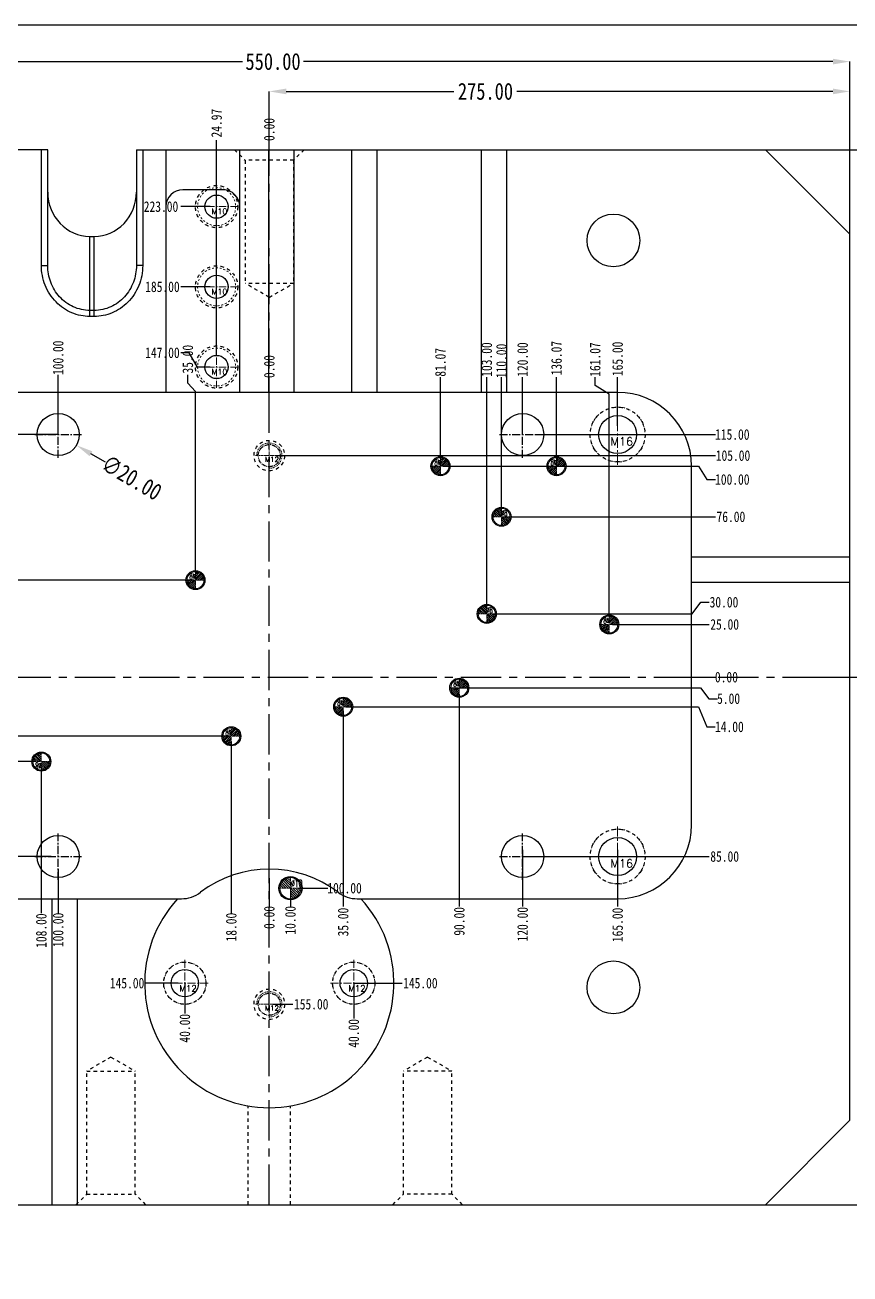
# Model space of a CAD drawing. Header units: millimetres. Extents: x 1188 to 10032, y -1727 to 798.
# Drawn here: x 4824 to 5215, y -1024 to -432 of the extents above; entities that cross this region are included whole.
import ezdxf
from ezdxf.enums import TextEntityAlignment as Align

# ---------------------------------------------------------------- set-up
doc = ezdxf.new("R2010")
doc.units = ezdxf.units.MM
doc.header["$LTSCALE"] = 16.335
doc.header["$PDMODE"] = 3
doc.header["$PDSIZE"] = 0.3125
doc.linetypes.add('CENTER', pattern=[0.6, 0.375, -0.075, 0.075, -0.075])
doc.linetypes.add('HIDDEN', pattern=[0.2, 0.1, -0.1])
doc.layers.get('0').update_dxf_attribs({"linetype": 'CONTINUOUS'})
doc.layers.get('Defpoints').update_dxf_attribs({"linetype": 'CONTINUOUS'})
doc.layers.add('DEFAULT_2', color=8, linetype='HIDDEN')
doc.layers.add('dim', color=3, linetype='CONTINUOUS')
doc.layers.add('epin', color=13, linetype='CONTINUOUS', lineweight=9)
doc.layers.add('screw', color=33, linetype='CONTINUOUS', lineweight=13)
doc.styles.get("Standard").update_dxf_attribs({"font": 'txt', "width": 0.8})
doc.styles.add('TXT', font='txt.shx', dxfattribs={"bigfont": 'gbcbig.shx'})
doc.styles.add('TXT05', font='txt.shx', dxfattribs={"width": 0.5, "bigfont": 'gbcbig.shx'})
doc.dimstyles.new('11', dxfattribs={"dimtxt": 8, "dimasz": 8, "dimexe": 0, "dimexo": 0, "dimgap": 0, "dimtad": 0, "dimzin": 0, "dimdsep": 46, "dimtxsty": 'Standard', "dimcen": 0, "dimclrd": 4, "dimclre": 4, "dimclrt": 6, "dimazin": 0, "dimtfac": 1, "dimtofl": 0, "dimtmove": 0, "dimatfit": 3, "dimfxl": 0, "dimtolj": 1, "dimtzin": 0, "dimarcsym": 0})

# ---------------------------------------------------------------- blocks, each defined once
blk = doc.blocks.new('epin_ejp_10')
at = {"layer": 'epin'}
h = blk.add_hatch(dxfattribs=at)
h.set_pattern_fill('_ANSI31', color=123, scale=0.25, angle=90, style=0)
h.set_pattern_definition([(135, (-1645.23396, 6741.0989), (-0.56126601, -0.56126601), [])])
h.paths.add_polyline_path([(0, 5, 0.414214), (-5, 0), (0, 0)])
h.paths.add_polyline_path([(5, 0), (0, 0), (0, -5, 0.414214)])
at = {"layer": 'epin', "color": 1, "linetype": 'CENTER', "ltscale": 0.219913}
for p, q in [((-5.5, 0), (5.5, 0)), ((0, -5.5), (0, 5.5))]:
    blk.add_line(p, q, dxfattribs=at)
at = {"layer": 'epin'}
blk.add_circle((0, 0), 5, dxfattribs=at)
at = {"layer": 'epin', "color": 6, "style": 'TXT05', "width": 0.5}
blk.add_text('%%c10', height=3.5, dxfattribs=at).set_placement((0.2, 0.5))
blk = doc.blocks.new('epin_ejp_8')
at = {"layer": 'epin'}
h = blk.add_hatch(dxfattribs=at)
h.set_pattern_fill('_ANSI31', color=123, scale=0.2, angle=90, style=0)
h.set_pattern_definition([(135, (-1734.7099, 741.14124), (-0.4490128, -0.4490128), [])])
h.paths.add_polyline_path([(0, 4, 0.414214), (-4, 0), (0, 0)])
h.paths.add_polyline_path([(4, 0), (0, 0), (0, -4, 0.414214)])
at = {"layer": 'epin', "color": 1, "linetype": 'CENTER', "ltscale": 0.248791}
for p, q in [((-4.4, 0), (4.4, 0)), ((0, -4.4), (0, 4.4))]:
    blk.add_line(p, q, dxfattribs=at)
at = {"layer": 'epin'}
blk.add_circle((0, 0), 4, dxfattribs=at)
at = {"layer": 'epin', "color": 6, "style": 'TXT05', "width": 0.5}
blk.add_text('%%c8', height=2.8, dxfattribs=at).set_placement((1.33, 1.8), align=Align.MIDDLE)
blk = doc.blocks.new('5')
at = {"layer": 'epin', "xscale": -1}
for p in [(1815.77, -641.14), (1870.77, -641.14), (1699.71, -695.14), (1895.77, -716.14), (1824.71, -746.14), (1769.71, -755.14), (1716.71, -769.14)]:
    blk.add_blockref('epin_ejp_8', p, dxfattribs=at)
at = {"layer": 'epin'}
for name, p in [('epin_ejp_8', (1844.71, -665.14)), ('epin_ejp_8', (1601.71, -695.14)), ('epin_ejp_8', (1837.71, -711.14)), ('epin_ejp_10', (1744.71, -841.14))]:
    blk.add_blockref(name, p, dxfattribs=at)
at = {"layer": 'epin', "rotation": 180}
blk.add_blockref('epin_ejp_8', (1626.71, -781.14), dxfattribs=at)
blk = doc.blocks.new('screw_m12_g')
at = {"layer": 'screw', "color": 1, "linetype": 'CENTER', "ltscale": 0.24}
for p, q in [((0, -6.6), (0, 6.6)), ((-6.6, 0), (6.6, 0))]:
    blk.add_line(p, q, dxfattribs=at)
at = {"layer": 'screw', "color": 33, "linetype": 'HIDDEN', "ltscale": 0.24}
blk.add_circle((0, 0), 5.25, dxfattribs=at)
at = {"layer": 'screw', "color": 92, "linetype": 'HIDDEN', "ltscale": 0.24}
blk.add_arc((0, 0), 6, 270, 180, dxfattribs=at)
at = {"layer": 'screw', "color": 6, "style": 'TXT'}
blk.add_text('M12', height=2.4, dxfattribs=at).set_placement((-2.04, -3))
blk = doc.blocks.new('screw_m10_i')
at = {"layer": 'screw', "color": 1, "linetype": 'CENTER', "ltscale": 0.55978}
for p, q in [((0, -9.9), (0, 9.9)), ((-9.9, 0), (9.9, 0))]:
    blk.add_line(p, q, dxfattribs=at)
at = {"layer": 'screw', "color": 8, "linetype": 'HIDDEN', "ltscale": 0.55978}
blk.add_circle((0, 0), 9, dxfattribs=at)
at = {"layer": 'screw', "color": 33}
blk.add_circle((0, 0), 5.5, dxfattribs=at)
at = {"layer": 'screw', "color": 6, "style": 'TXT'}
blk.add_text('M10', height=2.7, dxfattribs=at).set_placement((-2.34, -3.6))
blk = doc.blocks.new('screw_m12_i')
at = {"layer": 'screw', "color": 1, "linetype": 'CENTER', "ltscale": 0.621977}
for p, q in [((0, -11), (0, 11)), ((-11, 0), (11, 0))]:
    blk.add_line(p, q, dxfattribs=at)
at = {"layer": 'screw', "color": 8, "linetype": 'HIDDEN', "ltscale": 0.621977}
blk.add_circle((0, 0), 10, dxfattribs=at)
at = {"layer": 'screw', "color": 33}
blk.add_circle((0, 0), 6.5, dxfattribs=at)
at = {"layer": 'screw', "color": 6, "style": 'TXT'}
blk.add_text('M12', height=3, dxfattribs=at).set_placement((-2.6, -4))
blk = doc.blocks.new('*D327')
at = {"color": 4, "lineweight": -2}
for p, q in [((4940.21, -491.14), (4940.21, -463.53)), ((4948.21, -463.53), (5027.68, -463.53)), ((5207.21, -463.53), (5057.54, -463.53)), ((5215.21, -531.14), (5215.21, -463.53))]:
    blk.add_line(p, q, dxfattribs=at)
at = {"color": 4}
for points in [[(4948.21, -462.19), (4948.21, -464.86), (4940.21, -463.53)], [(5207.21, -462.19), (5207.21, -464.86), (5215.21, -463.53)]]:
    blk.add_solid(points, dxfattribs=at)
at = {"layer": 'Defpoints', "color": 0}
for p in [(4940.21, -463.53), (4940.21, -491.14), (5215.21, -531.14)]:
    blk.add_point(p, dxfattribs=at)
at = {"color": 6, "insert": (5042.61, -463.53), "char_height": 8, "attachment_point": 5}
blk.add_mtext('\\A1;275.00', dxfattribs=at)
blk = doc.blocks.new('*D328')
at = {"color": 4, "lineweight": -2}
for p, q in [((5175.21, -491.14), (5245.74, -491.14)), ((5245.74, -499.14), (5245.74, -630.9)), ((5245.74, -733.14), (5245.74, -659.7)), ((5183.96, -741.14), (5245.74, -741.14))]:
    blk.add_line(p, q, dxfattribs=at)
at = {"color": 4}
for points in [[(5244.41, -499.14), (5247.07, -499.14), (5245.74, -491.14)], [(5244.41, -733.14), (5247.07, -733.14), (5245.74, -741.14)]]:
    blk.add_solid(points, dxfattribs=at)
at = {"layer": 'Defpoints', "color": 0}
for p in [(5175.21, -491.14), (5183.96, -741.14), (5245.74, -741.14)]:
    blk.add_point(p, dxfattribs=at)
at = {"color": 6, "insert": (5245.74, -645.3), "char_height": 8, "attachment_point": 5, "rotation": 90}
blk.add_mtext('\\A1;250.00', dxfattribs=at)
blk = doc.blocks.new('*D329')
at = {"color": 4, "lineweight": -2}
for p, q in [((5175.21, -491.14), (5267.26, -491.14)), ((5267.26, -499.14), (5267.26, -661)), ((5267.26, -983.14), (5267.26, -688.74)), ((5152.13, -991.14), (5267.26, -991.14))]:
    blk.add_line(p, q, dxfattribs=at)
at = {"color": 4}
for points in [[(5265.93, -499.14), (5268.6, -499.14), (5267.26, -491.14)], [(5265.93, -983.14), (5268.6, -983.14), (5267.26, -991.14)]]:
    blk.add_solid(points, dxfattribs=at)
at = {"layer": 'Defpoints', "color": 0}
for p in [(5175.21, -491.14), (5152.13, -991.14), (5267.26, -991.14)]:
    blk.add_point(p, dxfattribs=at)
at = {"color": 6, "insert": (5267.26, -674.87), "char_height": 8, "attachment_point": 5, "rotation": 90}
blk.add_mtext('\\A1;500.00', dxfattribs=at)
blk = doc.blocks.new('*D330')
at = {"color": 4, "lineweight": -2}
for p, q in [((4665.21, -531.14), (4665.21, -449.4)), ((4673.21, -449.4), (4927.58, -449.4)), ((5207.21, -449.4), (4956.38, -449.4)), ((5215.21, -531.14), (5215.21, -449.4))]:
    blk.add_line(p, q, dxfattribs=at)
at = {"color": 4}
for points in [[(4673.21, -448.06), (4673.21, -450.73), (4665.21, -449.4)], [(5207.21, -448.06), (5207.21, -450.73), (5215.21, -449.4)]]:
    blk.add_solid(points, dxfattribs=at)
at = {"layer": 'Defpoints', "color": 0}
for p in [(4665.21, -449.4), (4665.21, -531.14), (5215.21, -531.14)]:
    blk.add_point(p, dxfattribs=at)
at = {"color": 6, "insert": (4941.98, -449.4), "char_height": 8, "attachment_point": 5}
blk.add_mtext('\\A1;550.00', dxfattribs=at)
blk = doc.blocks.new('*D331')
at = {"color": 4, "lineweight": -2}
blk.add_line((4862.63, -639.31), (4855.73, -635.25), dxfattribs=at)
at = {"color": 4}
blk.add_solid([(4856.41, -634.1), (4855.06, -636.4), (4848.83, -631.2)], dxfattribs=at)
at = {"layer": 'Defpoints', "color": 0}
for p in [(4831.59, -621.08), (4848.83, -631.2)]:
    blk.add_point(p, dxfattribs=at)
at = {"color": 6, "insert": (4875.05, -646.6), "char_height": 8, "attachment_point": 5, "rotation": 329.58203}
blk.add_mtext('\\A1;∅20.00', dxfattribs=at)
blk = doc.blocks.new('screw_m16_i')
at = {"layer": 'screw', "color": 1, "linetype": 'CENTER', "ltscale": 0.808571}
for p, q in [((0, -14.3), (0, 14.3)), ((-14.3, 0), (14.3, 0))]:
    blk.add_line(p, q, dxfattribs=at)
at = {"layer": 'screw', "color": 8, "linetype": 'HIDDEN', "ltscale": 0.808571}
blk.add_circle((0, 0), 13, dxfattribs=at)
at = {"layer": 'screw', "color": 33}
blk.add_circle((0, 0), 9, dxfattribs=at)
at = {"layer": 'screw', "color": 6, "style": 'TXT'}
blk.add_text('M16', height=3.9, dxfattribs=at).set_placement((-3.38, -5.2))
blk = doc.blocks.new('*D332')
at = {"layer": 'Defpoints', "color": 0}
for p in [(4940.21, -741.14), (5125.49, -741.14), (5151.75, -741.14)]:
    blk.add_point(p, dxfattribs=at)
at = {"layer": 'dim', "color": 4, "lineweight": -2}
blk.add_line((5125.49, -741.14), (5151.75, -741.14), dxfattribs=at)
at = {"layer": 'dim', "color": 6, "insert": (5156.75, -741.14), "char_height": 5, "attachment_point": 5}
blk.add_mtext('\\A1;0.00', dxfattribs=at)
blk = doc.blocks.new('*D333')
at = {"layer": 'Defpoints', "color": 0}
for p in [(5148.59, -705.61), (5047.71, -711.14), (4940.21, -741.14)]:
    blk.add_point(p, dxfattribs=at)
at = {"layer": 'dim', "color": 4, "lineweight": -2}
for p, q in [((5140.59, -711.14), (5144.59, -705.61)), ((5144.59, -705.61), (5148.59, -705.61)), ((5047.71, -711.14), (5140.59, -711.14))]:
    blk.add_line(p, q, dxfattribs=at)
at = {"layer": 'dim', "color": 6, "insert": (5155.59, -705.61), "char_height": 5, "attachment_point": 5}
blk.add_mtext('\\A1;30.00', dxfattribs=at)
blk = doc.blocks.new('*D334')
at = {"layer": 'Defpoints', "color": 0}
for p in [(5102.8, -716.14), (5148.59, -716.14), (4940.21, -741.14)]:
    blk.add_point(p, dxfattribs=at)
at = {"layer": 'dim', "color": 4, "lineweight": -2}
blk.add_line((5102.8, -716.14), (5148.59, -716.14), dxfattribs=at)
at = {"layer": 'dim', "color": 6, "insert": (5155.92, -716.14), "char_height": 5, "attachment_point": 5}
blk.add_mtext('\\A1;25.00', dxfattribs=at)
blk = doc.blocks.new('*D335')
at = {"layer": 'Defpoints', "color": 0}
for p in [(4940.21, -741.14), (5030.21, -746.14), (5152.45, -751.33)]:
    blk.add_point(p, dxfattribs=at)
at = {"layer": 'dim', "color": 4, "lineweight": -2}
for p, q in [((5030.21, -746.14), (5144.45, -746.14)), ((5144.45, -746.14), (5148.45, -751.33)), ((5148.45, -751.33), (5152.45, -751.33))]:
    blk.add_line(p, q, dxfattribs=at)
at = {"layer": 'dim', "color": 6, "insert": (5157.79, -751.33), "char_height": 5, "attachment_point": 5}
blk.add_mtext('\\A1;5.00', dxfattribs=at)
blk = doc.blocks.new('*D336')
at = {"layer": 'Defpoints', "color": 0}
for p in [(4940.21, -741.14), (4976.44, -755.14), (5151.49, -764.69)]:
    blk.add_point(p, dxfattribs=at)
at = {"layer": 'dim', "color": 4, "lineweight": -2}
for p, q in [((4976.44, -755.14), (5143.49, -755.14)), ((5143.49, -755.14), (5147.49, -764.69)), ((5147.49, -764.69), (5151.49, -764.69))]:
    blk.add_line(p, q, dxfattribs=at)
at = {"layer": 'dim', "color": 6, "insert": (5158.16, -764.69), "char_height": 5, "attachment_point": 5}
blk.add_mtext('\\A1;14.00', dxfattribs=at)
blk = doc.blocks.new('*D337')
at = {"layer": 'Defpoints', "color": 0}
for p in [(4940.21, -741.14), (5060.21, -826.14), (5148.59, -826.14)]:
    blk.add_point(p, dxfattribs=at)
at = {"layer": 'dim', "color": 4, "lineweight": -2}
blk.add_line((5060.21, -826.14), (5148.59, -826.14), dxfattribs=at)
at = {"layer": 'dim', "color": 6, "insert": (5155.92, -826.14), "char_height": 5, "attachment_point": 5}
blk.add_mtext('\\A1;85.00', dxfattribs=at)
blk = doc.blocks.new('*D338')
at = {"layer": 'Defpoints', "color": 0}
for p in [(4940.21, -741.14), (4954.3, -841.14), (4967.86, -841.14)]:
    blk.add_point(p, dxfattribs=at)
at = {"layer": 'dim', "color": 4, "lineweight": -2}
blk.add_line((4954.3, -841.14), (4967.86, -841.14), dxfattribs=at)
at = {"layer": 'dim', "color": 6, "insert": (4975.86, -841.14), "char_height": 5, "attachment_point": 5}
blk.add_mtext('\\A1;100.00', dxfattribs=at)
blk = doc.blocks.new('*D339')
at = {"layer": 'Defpoints', "color": 0}
for p in [(4940.21, -741.14), (4950.21, -842.25), (4950.21, -850.01)]:
    blk.add_point(p, dxfattribs=at)
at = {"layer": 'dim', "color": 4, "lineweight": -2}
blk.add_line((4950.21, -842.25), (4950.21, -850.01), dxfattribs=at)
at = {"layer": 'dim', "color": 6, "insert": (4950.21, -856.34), "char_height": 5, "attachment_point": 5, "rotation": 90}
blk.add_mtext('\\A1;10.00', dxfattribs=at)
blk = doc.blocks.new('*D340')
at = {"layer": 'Defpoints', "color": 0}
for p in [(4940.21, -741.14), (4940.21, -836.31), (4940.21, -850.01)]:
    blk.add_point(p, dxfattribs=at)
at = {"layer": 'dim', "color": 4, "lineweight": -2}
blk.add_line((4940.21, -836.31), (4940.21, -850.01), dxfattribs=at)
at = {"layer": 'dim', "color": 6, "insert": (4940.21, -855.01), "char_height": 5, "attachment_point": 5, "rotation": 90}
blk.add_mtext('\\A1;0.00', dxfattribs=at)
blk = doc.blocks.new('*D341')
at = {"layer": 'Defpoints', "color": 0}
for p in [(4940.21, -741.14), (4980.21, -886.14), (5003.1, -886.14)]:
    blk.add_point(p, dxfattribs=at)
at = {"layer": 'dim', "color": 4, "lineweight": -2}
blk.add_line((4980.21, -886.14), (5003.1, -886.14), dxfattribs=at)
at = {"layer": 'dim', "color": 6, "insert": (5011.76, -886.14), "char_height": 5, "attachment_point": 5}
blk.add_mtext('\\A1;145.00', dxfattribs=at)
blk = doc.blocks.new('*D342')
at = {"layer": 'Defpoints', "color": 0}
for p in [(4940.21, -741.14), (4980.21, -886.14), (4980.21, -902.93)]:
    blk.add_point(p, dxfattribs=at)
at = {"layer": 'dim', "color": 4, "lineweight": -2}
blk.add_line((4980.21, -886.14), (4980.21, -902.93), dxfattribs=at)
at = {"layer": 'dim', "color": 6, "insert": (4980.21, -909.93), "char_height": 5, "attachment_point": 5, "rotation": 90}
blk.add_mtext('\\A1;40.00', dxfattribs=at)
blk = doc.blocks.new('*D343')
at = {"layer": 'Defpoints', "color": 0}
for p in [(4940.21, -741.14), (4941.88, -896.14), (4951.4, -896.14)]:
    blk.add_point(p, dxfattribs=at)
at = {"layer": 'dim', "color": 4, "lineweight": -2}
blk.add_line((4941.88, -896.14), (4951.4, -896.14), dxfattribs=at)
at = {"layer": 'dim', "color": 6, "insert": (4960.07, -896.14), "char_height": 5, "attachment_point": 5}
blk.add_mtext('\\A1;155.00', dxfattribs=at)
blk = doc.blocks.new('*D344')
at = {"layer": 'Defpoints', "color": 0}
for p in [(4940.21, -741.14), (4975.21, -757.14), (4975.21, -849.87)]:
    blk.add_point(p, dxfattribs=at)
at = {"layer": 'dim', "color": 4, "lineweight": -2}
blk.add_line((4975.21, -757.14), (4975.21, -849.87), dxfattribs=at)
at = {"layer": 'dim', "color": 6, "insert": (4975.21, -857.2), "char_height": 5, "attachment_point": 5, "rotation": 90}
blk.add_mtext('\\A1;35.00', dxfattribs=at)
blk = doc.blocks.new('*D345')
at = {"layer": 'Defpoints', "color": 0}
for p in [(4940.21, -741.14), (5030.21, -749.14), (5030.21, -849.87)]:
    blk.add_point(p, dxfattribs=at)
at = {"layer": 'dim', "color": 4, "lineweight": -2}
blk.add_line((5030.21, -749.14), (5030.21, -849.87), dxfattribs=at)
at = {"layer": 'dim', "color": 6, "insert": (5030.21, -856.87), "char_height": 5, "attachment_point": 5, "rotation": 90}
blk.add_mtext('\\A1;90.00', dxfattribs=at)
blk = doc.blocks.new('*D346')
at = {"layer": 'Defpoints', "color": 0}
for p in [(4940.21, -741.14), (5060.21, -822.95), (5060.21, -849.87)]:
    blk.add_point(p, dxfattribs=at)
at = {"layer": 'dim', "color": 4, "lineweight": -2}
blk.add_line((5060.21, -822.95), (5060.21, -849.87), dxfattribs=at)
at = {"layer": 'dim', "color": 6, "insert": (5060.21, -858.2), "char_height": 5, "attachment_point": 5, "rotation": 90}
blk.add_mtext('\\A1;120.00', dxfattribs=at)
blk = doc.blocks.new('*D347')
at = {"layer": 'Defpoints', "color": 0}
for p in [(4940.21, -741.14), (5105.21, -822.95), (5105.21, -849.87)]:
    blk.add_point(p, dxfattribs=at)
at = {"layer": 'dim', "color": 4, "lineweight": -2}
blk.add_line((5105.21, -822.95), (5105.21, -849.87), dxfattribs=at)
at = {"layer": 'dim', "color": 6, "insert": (5105.21, -858.54), "char_height": 5, "attachment_point": 5, "rotation": 90}
blk.add_mtext('\\A1;165.00', dxfattribs=at)
blk = doc.blocks.new('*D348')
at = {"layer": 'Defpoints', "color": 0}
for p in [(4940.21, -598.93), (4940.21, -617.19), (4940.21, -741.14)]:
    blk.add_point(p, dxfattribs=at)
at = {"layer": 'dim', "color": 4, "lineweight": -2}
blk.add_line((4940.21, -617.19), (4940.21, -598.93), dxfattribs=at)
at = {"layer": 'dim', "color": 6, "insert": (4940.21, -593.93), "char_height": 5, "attachment_point": 5, "rotation": 90}
blk.add_mtext('\\A1;0.00', dxfattribs=at)
blk = doc.blocks.new('*D349')
at = {"layer": 'Defpoints', "color": 0}
for p in [(5021.28, -598.93), (5021.28, -636.64), (4940.21, -741.14)]:
    blk.add_point(p, dxfattribs=at)
at = {"layer": 'dim', "color": 4, "lineweight": -2}
blk.add_line((5021.28, -636.64), (5021.28, -598.93), dxfattribs=at)
at = {"layer": 'dim', "color": 6, "insert": (5021.28, -591.93), "char_height": 5, "attachment_point": 5, "rotation": 90}
blk.add_mtext('\\A1;81.07', dxfattribs=at)
blk = doc.blocks.new('*D350')
at = {"layer": 'Defpoints', "color": 0}
for p in [(5043.21, -598.93), (5043.21, -707.14), (4940.21, -741.14)]:
    blk.add_point(p, dxfattribs=at)
at = {"layer": 'dim', "color": 4, "lineweight": -2}
blk.add_line((5043.21, -707.14), (5043.21, -598.93), dxfattribs=at)
at = {"layer": 'dim', "color": 6, "insert": (5043.21, -590.6), "char_height": 5, "attachment_point": 5, "rotation": 90}
blk.add_mtext('\\A1;103.00', dxfattribs=at)
blk = doc.blocks.new('*D351')
at = {"layer": 'Defpoints', "color": 0}
for p in [(5050.21, -598.93), (5050.21, -660.64), (4940.21, -741.14)]:
    blk.add_point(p, dxfattribs=at)
at = {"layer": 'dim', "color": 4, "lineweight": -2}
blk.add_line((5050.21, -660.64), (5050.21, -598.93), dxfattribs=at)
at = {"layer": 'dim', "color": 6, "insert": (5050.21, -591.27), "char_height": 5, "attachment_point": 5, "rotation": 90}
blk.add_mtext('\\A1;110.00', dxfattribs=at)
blk = doc.blocks.new('*D352')
at = {"layer": 'Defpoints', "color": 0}
for p in [(5060.21, -598.93), (5060.21, -626.14), (4940.21, -741.14)]:
    blk.add_point(p, dxfattribs=at)
at = {"layer": 'dim', "color": 4, "lineweight": -2}
blk.add_line((5060.21, -626.14), (5060.21, -598.93), dxfattribs=at)
at = {"layer": 'dim', "color": 6, "insert": (5060.21, -590.6), "char_height": 5, "attachment_point": 5, "rotation": 90}
blk.add_mtext('\\A1;120.00', dxfattribs=at)
blk = doc.blocks.new('*D353')
at = {"layer": 'Defpoints', "color": 0}
for p in [(5076.28, -598.93), (5076.28, -636.64), (4940.21, -741.14)]:
    blk.add_point(p, dxfattribs=at)
at = {"layer": 'dim', "color": 4, "lineweight": -2}
blk.add_line((5076.28, -636.64), (5076.28, -598.93), dxfattribs=at)
at = {"layer": 'dim', "color": 6, "insert": (5076.28, -589.93), "char_height": 5, "attachment_point": 5, "rotation": 90}
blk.add_mtext('\\A1;136.07', dxfattribs=at)
blk = doc.blocks.new('*D354')
at = {"layer": 'Defpoints', "color": 0}
for p in [(5094.58, -598.93), (5101.28, -711.74), (4940.21, -741.14)]:
    blk.add_point(p, dxfattribs=at)
at = {"layer": 'dim', "color": 4, "lineweight": -2}
for p, q in [((5094.58, -602.93), (5094.58, -598.93)), ((5101.28, -606.93), (5094.58, -602.93)), ((5101.28, -711.74), (5101.28, -606.93))]:
    blk.add_line(p, q, dxfattribs=at)
at = {"layer": 'dim', "color": 6, "insert": (5094.58, -590.6), "char_height": 5, "attachment_point": 5, "rotation": 90}
blk.add_mtext('\\A1;161.07', dxfattribs=at)
blk = doc.blocks.new('*D355')
at = {"layer": 'Defpoints', "color": 0}
for p in [(5105.21, -598.93), (5105.21, -621.98), (4940.21, -741.14)]:
    blk.add_point(p, dxfattribs=at)
at = {"layer": 'dim', "color": 4, "lineweight": -2}
blk.add_line((5105.21, -621.98), (5105.21, -598.93), dxfattribs=at)
at = {"layer": 'dim', "color": 6, "insert": (5105.21, -590.27), "char_height": 5, "attachment_point": 5, "rotation": 90}
blk.add_mtext('\\A1;165.00', dxfattribs=at)
blk = doc.blocks.new('*D356')
at = {"layer": 'Defpoints', "color": 0}
for p in [(4943.81, -636.14), (5151.54, -636.14), (4940.21, -741.14)]:
    blk.add_point(p, dxfattribs=at)
at = {"layer": 'dim', "color": 4, "lineweight": -2}
blk.add_line((4943.81, -636.14), (5151.54, -636.14), dxfattribs=at)
at = {"layer": 'dim', "color": 6, "insert": (5159.87, -636.14), "char_height": 5, "attachment_point": 5}
blk.add_mtext('\\A1;105.00', dxfattribs=at)
blk = doc.blocks.new('*D357')
at = {"layer": 'Defpoints', "color": 0}
for p in [(5066.33, -626.14), (5151.54, -626.14), (4940.21, -741.14)]:
    blk.add_point(p, dxfattribs=at)
at = {"layer": 'dim', "color": 4, "lineweight": -2}
blk.add_line((5066.33, -626.14), (5151.54, -626.14), dxfattribs=at)
at = {"layer": 'dim', "color": 6, "insert": (5159.54, -626.14), "char_height": 5, "attachment_point": 5}
blk.add_mtext('\\A1;115.00', dxfattribs=at)
blk = doc.blocks.new('*D358')
at = {"layer": 'Defpoints', "color": 0}
for p in [(5022.63, -641.14), (5151.54, -647.46), (4940.21, -741.14)]:
    blk.add_point(p, dxfattribs=at)
at = {"layer": 'dim', "color": 4, "lineweight": -2}
for p, q in [((5022.63, -641.14), (5143.54, -641.14)), ((5143.54, -641.14), (5147.54, -647.46)), ((5147.54, -647.46), (5151.54, -647.46))]:
    blk.add_line(p, q, dxfattribs=at)
at = {"layer": 'dim', "color": 6, "insert": (5159.54, -647.46), "char_height": 5, "attachment_point": 5}
blk.add_mtext('\\A1;100.00', dxfattribs=at)
blk = doc.blocks.new('*D359')
at = {"layer": 'Defpoints', "color": 0}
for p in [(5050.21, -665.14), (5151.54, -665.14), (4940.21, -741.14)]:
    blk.add_point(p, dxfattribs=at)
at = {"layer": 'dim', "color": 4, "lineweight": -2}
blk.add_line((5050.21, -665.14), (5151.54, -665.14), dxfattribs=at)
at = {"layer": 'dim', "color": 6, "insert": (5158.87, -665.14), "char_height": 5, "attachment_point": 5}
blk.add_mtext('\\A1;76.00', dxfattribs=at)
blk = doc.blocks.new('*D360')
at = {"layer": 'Defpoints', "color": 0}
for p in [(4898.25, -587.4), (4912.27, -594.14), (4940.21, -741.14)]:
    blk.add_point(p, dxfattribs=at)
at = {"layer": 'dim', "color": 4, "lineweight": -2}
for p, q in [((4902.25, -587.4), (4898.25, -587.4)), ((4906.25, -594.14), (4902.25, -587.4)), ((4912.27, -594.14), (4906.25, -594.14))]:
    blk.add_line(p, q, dxfattribs=at)
at = {"layer": 'dim', "color": 6, "insert": (4889.58, -587.4), "char_height": 5, "attachment_point": 5}
blk.add_mtext('\\A1;147.00', dxfattribs=at)
blk = doc.blocks.new('*D361')
at = {"layer": 'Defpoints', "color": 0}
for p in [(4898.25, -556.14), (4912.27, -556.14), (4940.21, -741.14)]:
    blk.add_point(p, dxfattribs=at)
at = {"layer": 'dim', "color": 4, "lineweight": -2}
blk.add_line((4912.27, -556.14), (4898.25, -556.14), dxfattribs=at)
at = {"layer": 'dim', "color": 6, "insert": (4889.58, -556.14), "char_height": 5, "attachment_point": 5}
blk.add_mtext('\\A1;185.00', dxfattribs=at)
blk = doc.blocks.new('*D362')
at = {"layer": 'Defpoints', "color": 0}
for p in [(4898.25, -518.14), (4912.27, -518.14), (4940.21, -741.14)]:
    blk.add_point(p, dxfattribs=at)
at = {"layer": 'dim', "color": 4, "lineweight": -2}
blk.add_line((4912.27, -518.14), (4898.25, -518.14), dxfattribs=at)
at = {"layer": 'dim', "color": 6, "insert": (4888.91, -518.14), "char_height": 5, "attachment_point": 5}
blk.add_mtext('\\A1;223.00', dxfattribs=at)
blk = doc.blocks.new('*D363')
at = {"layer": 'Defpoints', "color": 0}
for p in [(4775.16, -594.14), (4797.24, -594.14), (4940.21, -741.14)]:
    blk.add_point(p, dxfattribs=at)
at = {"layer": 'dim', "color": 4, "lineweight": -2}
blk.add_line((4797.24, -594.14), (4775.16, -594.14), dxfattribs=at)
at = {"layer": 'dim', "color": 6, "insert": (4766.5, -594.14), "char_height": 5, "attachment_point": 5}
blk.add_mtext('\\A1;147.00', dxfattribs=at)
blk = doc.blocks.new('*D364')
at = {"layer": 'Defpoints', "color": 0}
for p in [(4775.16, -556.14), (4797.24, -556.14), (4940.21, -741.14)]:
    blk.add_point(p, dxfattribs=at)
at = {"layer": 'dim', "color": 4, "lineweight": -2}
blk.add_line((4797.24, -556.14), (4775.16, -556.14), dxfattribs=at)
at = {"layer": 'dim', "color": 6, "insert": (4766.5, -556.14), "char_height": 5, "attachment_point": 5}
blk.add_mtext('\\A1;185.00', dxfattribs=at)
blk = doc.blocks.new('*D365')
at = {"layer": 'Defpoints', "color": 0}
for p in [(4775.16, -518.14), (4797.24, -518.14), (4940.21, -741.14)]:
    blk.add_point(p, dxfattribs=at)
at = {"layer": 'dim', "color": 4, "lineweight": -2}
blk.add_line((4797.24, -518.14), (4775.16, -518.14), dxfattribs=at)
at = {"layer": 'dim', "color": 6, "insert": (4765.83, -518.14), "char_height": 5, "attachment_point": 5}
blk.add_mtext('\\A1;223.00', dxfattribs=at)
blk = doc.blocks.new('*D366')
at = {"layer": 'Defpoints', "color": 0}
for p in [(4797.24, -486.57), (4797.24, -590.97), (4940.21, -741.14)]:
    blk.add_point(p, dxfattribs=at)
at = {"layer": 'dim', "color": 4, "lineweight": -2}
blk.add_line((4797.24, -590.97), (4797.24, -486.57), dxfattribs=at)
at = {"layer": 'dim', "color": 6, "insert": (4797.24, -477.24), "char_height": 5, "attachment_point": 5, "rotation": 90}
blk.add_mtext('\\A1;142.97', dxfattribs=at)
blk = doc.blocks.new('*D367')
at = {"layer": 'Defpoints', "color": 0}
for p in [(4915.24, -486.57), (4915.24, -588.64), (4940.21, -741.14)]:
    blk.add_point(p, dxfattribs=at)
at = {"layer": 'dim', "color": 4, "lineweight": -2}
blk.add_line((4915.24, -588.64), (4915.24, -486.57), dxfattribs=at)
at = {"layer": 'dim', "color": 6, "insert": (4915.24, -478.57), "char_height": 5, "attachment_point": 5, "rotation": 90}
blk.add_mtext('\\A1;24.97', dxfattribs=at)
blk = doc.blocks.new('*D368')
at = {"layer": 'Defpoints', "color": 0}
for p in [(4940.21, -486.57), (4940.21, -501.54), (4940.21, -741.14)]:
    blk.add_point(p, dxfattribs=at)
at = {"layer": 'dim', "color": 4, "lineweight": -2}
blk.add_line((4940.21, -501.54), (4940.21, -486.57), dxfattribs=at)
at = {"layer": 'dim', "color": 6, "insert": (4940.21, -481.57), "char_height": 5, "attachment_point": 5, "rotation": 90}
blk.add_mtext('\\A1;0.00', dxfattribs=at)
blk = doc.blocks.new('*D369')
at = {"layer": 'Defpoints', "color": 0}
for p in [(4786.24, -597.77), (4795.21, -620.43), (4940.21, -741.14)]:
    blk.add_point(p, dxfattribs=at)
at = {"layer": 'dim', "color": 4, "lineweight": -2}
for p, q in [((4786.24, -601.77), (4786.24, -597.77)), ((4795.21, -605.77), (4786.24, -601.77)), ((4795.21, -620.43), (4795.21, -605.77))]:
    blk.add_line(p, q, dxfattribs=at)
at = {"layer": 'dim', "color": 6, "insert": (4786.24, -589.1), "char_height": 5, "attachment_point": 5, "rotation": 90}
blk.add_mtext('\\A1;145.00', dxfattribs=at)
blk = doc.blocks.new('*D370')
at = {"layer": 'Defpoints', "color": 0}
for p in [(4840.21, -597.77), (4840.21, -626.14), (4940.21, -741.14)]:
    blk.add_point(p, dxfattribs=at)
at = {"layer": 'dim', "color": 4, "lineweight": -2}
blk.add_line((4840.21, -626.14), (4840.21, -597.77), dxfattribs=at)
at = {"layer": 'dim', "color": 6, "insert": (4840.21, -589.77), "char_height": 5, "attachment_point": 5, "rotation": 90}
blk.add_mtext('\\A1;100.00', dxfattribs=at)
blk = doc.blocks.new('*D371')
at = {"layer": 'Defpoints', "color": 0}
for p in [(4807.21, -597.77), (4807.21, -690.64), (4940.21, -741.14)]:
    blk.add_point(p, dxfattribs=at)
at = {"layer": 'dim', "color": 4, "lineweight": -2}
blk.add_line((4807.21, -690.64), (4807.21, -597.77), dxfattribs=at)
at = {"layer": 'dim', "color": 6, "insert": (4807.21, -589.1), "char_height": 5, "attachment_point": 5, "rotation": 90}
blk.add_mtext('\\A1;133.00', dxfattribs=at)
blk = doc.blocks.new('*D372')
at = {"layer": 'Defpoints', "color": 0}
for p in [(4901.61, -597.77), (4905.21, -690.64), (4940.21, -741.14)]:
    blk.add_point(p, dxfattribs=at)
at = {"layer": 'dim', "color": 4, "lineweight": -2}
for p, q in [((4901.61, -601.77), (4901.61, -597.77)), ((4905.21, -605.77), (4901.61, -601.77)), ((4905.21, -690.64), (4905.21, -605.77))]:
    blk.add_line(p, q, dxfattribs=at)
at = {"layer": 'dim', "color": 6, "insert": (4901.61, -590.43), "char_height": 5, "attachment_point": 5, "rotation": 90}
blk.add_mtext('\\A1;35.00', dxfattribs=at)
blk = doc.blocks.new('*D373')
at = {"layer": 'Defpoints', "color": 0}
for p in [(4752.96, -741.14), (4786.11, -741.14), (4940.21, -741.14)]:
    blk.add_point(p, dxfattribs=at)
at = {"layer": 'dim', "color": 4, "lineweight": -2}
blk.add_line((4786.11, -741.14), (4752.96, -741.14), dxfattribs=at)
at = {"layer": 'dim', "color": 6, "insert": (4747.96, -741.14), "char_height": 5, "attachment_point": 5}
blk.add_mtext('\\A1;0.00', dxfattribs=at)
blk = doc.blocks.new('*D374')
at = {"layer": 'Defpoints', "color": 0}
for p in [(4752.96, -695.14), (4904.54, -695.14), (4940.21, -741.14)]:
    blk.add_point(p, dxfattribs=at)
at = {"layer": 'dim', "color": 4, "lineweight": -2}
blk.add_line((4904.54, -695.14), (4752.96, -695.14), dxfattribs=at)
at = {"layer": 'dim', "color": 6, "insert": (4745.62, -695.14), "char_height": 5, "attachment_point": 5}
blk.add_mtext('\\A1;46.00', dxfattribs=at)
blk = doc.blocks.new('*D375')
at = {"layer": 'Defpoints', "color": 0}
for p in [(4752.96, -626.14), (4840.21, -626.14), (4940.21, -741.14)]:
    blk.add_point(p, dxfattribs=at)
at = {"layer": 'dim', "color": 4, "lineweight": -2}
blk.add_line((4840.21, -626.14), (4752.96, -626.14), dxfattribs=at)
at = {"layer": 'dim', "color": 6, "insert": (4744.96, -626.14), "char_height": 5, "attachment_point": 5}
blk.add_mtext('\\A1;115.00', dxfattribs=at)
blk = doc.blocks.new('*D377')
at = {"layer": 'Defpoints', "color": 0}
for p in [(4940.21, -741.14), (4752.96, -769.14), (4922.21, -769.14)]:
    blk.add_point(p, dxfattribs=at)
at = {"layer": 'dim', "color": 4, "lineweight": -2}
blk.add_line((4922.21, -769.14), (4752.96, -769.14), dxfattribs=at)
at = {"layer": 'dim', "color": 6, "insert": (4745.62, -769.14), "char_height": 5, "attachment_point": 5}
blk.add_mtext('\\A1;28.00', dxfattribs=at)
blk = doc.blocks.new('*D378')
at = {"layer": 'Defpoints', "color": 0}
for p in [(4940.21, -741.14), (4752.59, -781.14), (4829.6, -781.14)]:
    blk.add_point(p, dxfattribs=at)
at = {"layer": 'dim', "color": 4, "lineweight": -2}
blk.add_line((4829.6, -781.14), (4752.59, -781.14), dxfattribs=at)
at = {"layer": 'dim', "color": 6, "insert": (4745.59, -781.14), "char_height": 5, "attachment_point": 5}
blk.add_mtext('\\A1;40.00', dxfattribs=at)
blk = doc.blocks.new('*D379')
at = {"layer": 'Defpoints', "color": 0}
for p in [(4940.21, -741.14), (4752.59, -826.14), (4836.89, -826.14)]:
    blk.add_point(p, dxfattribs=at)
at = {"layer": 'dim', "color": 4, "lineweight": -2}
blk.add_line((4836.89, -826.14), (4752.59, -826.14), dxfattribs=at)
at = {"layer": 'dim', "color": 6, "insert": (4745.26, -826.14), "char_height": 5, "attachment_point": 5}
blk.add_mtext('\\A1;85.00', dxfattribs=at)
blk = doc.blocks.new('*D380')
at = {"layer": 'Defpoints', "color": 0}
for p in [(4940.21, -741.14), (4840.21, -832.19), (4840.21, -852.92)]:
    blk.add_point(p, dxfattribs=at)
at = {"layer": 'dim', "color": 4, "lineweight": -2}
blk.add_line((4840.21, -832.19), (4840.21, -852.92), dxfattribs=at)
at = {"layer": 'dim', "color": 6, "insert": (4840.21, -860.92), "char_height": 5, "attachment_point": 5, "rotation": 90}
blk.add_mtext('\\A1;100.00', dxfattribs=at)
blk = doc.blocks.new('*D381')
at = {"layer": 'Defpoints', "color": 0}
for p in [(4940.21, -741.14), (4795.21, -826.14), (4795.21, -852.92)]:
    blk.add_point(p, dxfattribs=at)
at = {"layer": 'dim', "color": 4, "lineweight": -2}
blk.add_line((4795.21, -826.14), (4795.21, -852.92), dxfattribs=at)
at = {"layer": 'dim', "color": 6, "insert": (4795.21, -861.59), "char_height": 5, "attachment_point": 5, "rotation": 90}
blk.add_mtext('\\A1;145.00', dxfattribs=at)
blk = doc.blocks.new('*D382')
at = {"layer": 'Defpoints', "color": 0}
for p in [(4940.21, -741.14), (4832.21, -784.17), (4832.21, -852.92)]:
    blk.add_point(p, dxfattribs=at)
at = {"layer": 'dim', "color": 4, "lineweight": -2}
blk.add_line((4832.21, -784.17), (4832.21, -852.92), dxfattribs=at)
at = {"layer": 'dim', "color": 6, "insert": (4832.21, -861.25), "char_height": 5, "attachment_point": 5, "rotation": 90}
blk.add_mtext('\\A1;108.00', dxfattribs=at)
blk = doc.blocks.new('*D383')
at = {"layer": 'Defpoints', "color": 0}
for p in [(4940.21, -741.14), (4922.21, -771.63), (4922.21, -852.92)]:
    blk.add_point(p, dxfattribs=at)
at = {"layer": 'dim', "color": 4, "lineweight": -2}
blk.add_line((4922.21, -771.63), (4922.21, -852.92), dxfattribs=at)
at = {"layer": 'dim', "color": 6, "insert": (4922.21, -859.59), "char_height": 5, "attachment_point": 5, "rotation": 90}
blk.add_mtext('\\A1;18.00', dxfattribs=at)
blk = doc.blocks.new('*D384')
at = {"layer": 'Defpoints', "color": 0}
for p in [(4940.21, -741.14), (4900.21, -886.14), (4900.21, -900.51)]:
    blk.add_point(p, dxfattribs=at)
at = {"layer": 'dim', "color": 4, "lineweight": -2}
blk.add_line((4900.21, -886.14), (4900.21, -900.51), dxfattribs=at)
at = {"layer": 'dim', "color": 6, "insert": (4900.21, -907.51), "char_height": 5, "attachment_point": 5, "rotation": 90}
blk.add_mtext('\\A1;40.00', dxfattribs=at)
blk = doc.blocks.new('*D385')
at = {"layer": 'Defpoints', "color": 0}
for p in [(4940.21, -741.14), (4881.5, -886.14), (4897.06, -886.14)]:
    blk.add_point(p, dxfattribs=at)
at = {"layer": 'dim', "color": 4, "lineweight": -2}
blk.add_line((4897.06, -886.14), (4881.5, -886.14), dxfattribs=at)
at = {"layer": 'dim', "color": 6, "insert": (4872.83, -886.14), "char_height": 5, "attachment_point": 5}
blk.add_mtext('\\A1;145.00', dxfattribs=at)

msp = doc.modelspace()

# ---------------------------------------------------------------- linework, layer by layer
at = {"color": 7, "linetype": 'Continuous'}
for p, q in [((4835.243, -491.141), (4705.21, -491.141)), ((4832.243, -545.995), (4832.243, -491.141)), ((4835.243, -545.995), (4835.243, -491.141)), ((4877.243, -491.141), (4877.243, -545.995)), ((4877.243, -491.141), (5175.21, -491.141)), ((4880.243, -491.141), (4880.243, -545.995)), ((4891.243, -491.141), (4891.243, -606.141)), ((4926.243, -606.141), (4926.243, -491.141)), ((4939.884, -491.141), (4939.884, -606.141)), ((4951.884, -491.141), (4951.884, -606.141)), ((4979.069, -491.141), (4979.069, -606.141)), ((4991.069, -491.141), (4991.069, -606.141)), ((5040.521, -491.141), (5040.521, -606.141)), ((5052.521, -491.141), (5052.521, -606.141)), ((5215.21, -531.141), (5175.21, -491.141)), ((4918.243, -510.141), (4899.243, -510.141)), ((4855.243, -570.179), (4855.243, -532.258)), ((4855.243, -532.258), (4857.243, -532.258)), ((4857.243, -570.179), (4857.243, -532.258)), ((5215.21, -951.141), (5215.21, -531.141)), ((4832.243, -545.995), (4835.243, -545.995)), ((4880.243, -545.995), (4877.243, -545.995)), ((4857.243, -567.326), (4855.243, -567.326)), ((4857.243, -570.179), (4855.243, -570.179)), ((5105.21, -606.141), (4795.21, -606.141)), ((5140.21, -811.141), (5140.21, -641.141)), ((5215.21, -684.203), (5140.21, -684.203)), ((5215.21, -696.203), (5140.21, -696.203)), ((4795.21, -846.141), (4898.545, -846.141)), ((4837.353, -991.141), (4837.353, -846.141)), ((4849.353, -991.141), (4849.353, -846.141)), ((4981.875, -846.141), (5105.21, -846.141)), ((5175.21, -991.141), (5215.21, -951.141)), ((4705.21, -991.141), (5175.21, -991.141))]:
    msp.add_line(p, q, dxfattribs=at)
at = {"color": 1, "linetype": 'CENTER', "ltscale": 3.109887}
for p, q in [((4940.21, -991.141), (4940.21, -491.141)), ((4665.21, -741.141), (5215.21, -741.141))]:
    msp.add_line(p, q, dxfattribs=at)
at = {"color": 1, "linetype": 'CENTER', "ltscale": 0.621977}
for p, q in [((4840.21, -637.141), (4840.21, -615.141)), ((5060.21, -637.141), (5060.21, -615.141)), ((4829.21, -626.141), (4851.21, -626.141)), ((5049.21, -626.141), (5071.21, -626.141)), ((4840.21, -837.141), (4840.21, -815.141)), ((5060.21, -837.141), (5060.21, -815.141)), ((4829.21, -826.141), (4851.21, -826.141)), ((5049.21, -826.141), (5071.21, -826.141))]:
    msp.add_line(p, q, dxfattribs=at)
msp.add_lwpolyline([(4587.376, -432.042), (5529.385, -432.042), (5529.385, -1305.02), (4587.376, -1305.02)], close=True)
at = {"color": 7, "linetype": 'Continuous'}
for centre, radius in [((4915.243, -518.141), 5.5), ((5103.21, -534.141), 12.5), ((4915.243, -556.141), 5.5), ((4915.243, -594.141), 5.5), ((4840.21, -626.141), 10), ((5060.21, -626.141), 10), ((5105.21, -626.141), 9), ((5021.275, -641.141), 4.5), ((5076.275, -641.141), 4.5), ((5050.21, -665.141), 4.5), ((4905.21, -695.141), 4.5), ((5043.21, -711.141), 4.5), ((5101.275, -716.141), 4.5), ((5030.21, -746.141), 4.5), ((4975.21, -755.141), 4.5), ((4922.21, -769.141), 4.5), ((4832.21, -781.141), 4.5), ((4840.21, -826.141), 10), ((5060.21, -826.141), 10), ((5105.21, -826.141), 9), ((4950.21, -841.141), 5.5), ((5103.21, -888.141), 12.5), ((4900.21, -886.141), 6.5), ((4980.21, -886.141), 6.5)]:
    msp.add_circle(centre, radius, dxfattribs=at)
for centre, radius, start, end in [((4899.243, -518.141), 8, 90, 180), ((4918.243, -518.141), 8, 0, 90), ((5105.21, -641.141), 35, 0, 90), ((5105.21, -811.141), 35, 270, 0), ((4940.21, -886.141), 54, 52.854196, 127.145804), ((4940.21, -886.141), 59.03, 137.341939, 42.658061), ((4898.545, -831.141), 15, 270, 307.145804), ((4981.875, -831.141), 15, 232.854196, 270)]:
    msp.add_arc(centre, radius, start, end, dxfattribs=at)
for centre, major_axis, start_param, end_param in [((4855.243, -511.229), (0, -21.029), -1.5707963, 0), ((4857.243, -511.229), (0, 21.029), -3.1415927, -1.5707963)]:
    msp.add_ellipse(centre, major_axis=major_axis, ratio=0.9510565, start_param=start_param, end_param=end_param, dxfattribs=at)
for points, knots in [([(4855.243, -570.179), (4852.323, -570.192), (4847.843, -569.254), (4842.605, -566.385), (4839.064, -563.405), (4836.115, -559.713), (4833.903, -555.443), (4832.547, -550.804), (4832.235, -547.59), (4832.243, -545.995)], [0, 0, 0, 0, 0.2369954, 0.358689, 0.4827231, 0.6099653, 0.7398351, 0.870536, 1, 1, 1, 1]), ([(4855.243, -567.326), (4853.892, -567.324), (4851.18, -567.032), (4847.31, -565.733), (4843.795, -563.657), (4839.776, -560.017), (4836.208, -554.112), (4835.243, -548.685), (4835.243, -545.995)], [0, 0, 0, 0, 0.1252962, 0.2506034, 0.3758865, 0.5011587, 0.7505496, 1, 1, 1, 1]), ([(4877.243, -545.995), (4877.243, -548.685), (4876.277, -554.112), (4872.709, -560.017), (4868.69, -563.657), (4865.175, -565.733), (4861.305, -567.032), (4858.593, -567.324), (4857.243, -567.326)], [0, 0, 0, 0, 0.249465, 0.4988518, 0.624124, 0.7494104, 0.8747129, 1, 1, 1, 1]), ([(4880.243, -545.995), (4880.25, -547.622), (4879.928, -550.88), (4878.539, -555.551), (4876.306, -559.81), (4873.347, -563.481), (4869.792, -566.444), (4864.569, -569.275), (4860.124, -570.192), (4857.243, -570.179)], [0, 0, 0, 0, 0.1320235, 0.2637098, 0.3932572, 0.519837, 0.6440199, 0.766165, 1, 1, 1, 1])]:
    msp.add_open_spline(points, degree=3, knots=knots, dxfattribs=at)
at = {"layer": 'DEFAULT_2', "color": 8, "linetype": 'HIDDEN'}
for p, q in [((4923.71, -491.141), (4928.71, -496.141)), ((4956.71, -491.141), (4951.71, -496.141)), ((4928.71, -496.141), (4928.71, -554.502)), ((4951.71, -496.141), (4928.71, -496.141)), ((4951.71, -496.141), (4951.71, -554.502)), ((4940.21, -561.141), (4928.71, -554.502)), ((4951.71, -554.502), (4928.71, -554.502)), ((4940.21, -561.141), (4951.71, -554.502)), ((4865.21, -921.141), (4853.71, -927.781)), ((4865.21, -921.141), (4876.71, -927.781)), ((5015.21, -921.141), (5003.71, -927.781)), ((5015.21, -921.141), (5026.71, -927.781)), ((4853.71, -927.781), (4876.71, -927.781)), ((4853.71, -986.141), (4853.71, -927.781)), ((4876.71, -986.141), (4876.71, -927.781)), ((5026.71, -927.781), (5003.71, -927.781)), ((5003.71, -986.141), (5003.71, -927.781)), ((5026.71, -986.141), (5026.71, -927.781)), ((4930.21, -991.141), (4930.21, -944.318)), ((4950.21, -991.141), (4950.21, -944.318)), ((4848.71, -991.141), (4853.71, -986.141)), ((4853.71, -986.141), (4876.71, -986.141)), ((4881.71, -991.141), (4876.71, -986.141)), ((4998.71, -991.141), (5003.71, -986.141)), ((5026.71, -986.141), (5003.71, -986.141)), ((5031.71, -991.141), (5026.71, -986.141))]:
    msp.add_line(p, q, dxfattribs=at)
for centre, radius in [((4915.243, -518.141), 10), ((4915.243, -556.141), 10), ((4915.243, -594.141), 10), ((5105.21, -626.141), 13), ((4940.21, -636.141), 7.25), ((4940.21, -636.141), 5.25), ((5105.21, -826.141), 13), ((4900.21, -886.141), 10), ((4980.21, -886.141), 10), ((4940.21, -896.141), 7.25), ((4940.21, -896.141), 5.25)]:
    msp.add_circle(centre, radius, dxfattribs=at)

# ---------------------------------------------------------------- block references
msp.add_blockref('5', (3205.5, 0))
at = {"layer": 'screw'}
for name, p in [('screw_m10_i', (4915.243, -518.141)), ('screw_m10_i', (4915.243, -556.141)), ('screw_m10_i', (4915.243, -594.141)), ('screw_m16_i', (5105.21, -626.141)), ('screw_m12_g', (4940.21, -636.141)), ('screw_m16_i', (5105.21, -826.141)), ('screw_m12_i', (4900.21, -886.141)), ('screw_m12_i', (4980.21, -886.141)), ('screw_m12_g', (4940.21, -896.141))]:
    msp.add_blockref(name, p, dxfattribs=at)

# ---------------------------------------------------------------- dimensions: what is measured, and where the dimension line sits
for base, p2, picture, middle in [((4665.21, -449.396), (4665.21, -531.141), '*D330', (4941.98, -449.396)), ((4940.21, -463.526), (4940.21, -491.141), '*D327', (5042.609, -463.526))]:
    dim = msp.add_linear_dim(base=base, p1=(5215.21, -531.141), p2=p2, dimstyle='11')
    dim.commit()
    dim.dimension.update_dxf_attribs({"geometry": picture, "text_midpoint": middle, "dimtype": 160})
for base, p2, picture, middle in [((5267.263, -991.141), (5152.13, -991.141), '*D329', (5267.263, -674.871)), ((5245.741, -741.141), (5183.958, -741.141), '*D328', (5245.741, -645.3))]:
    dim = msp.add_linear_dim(base=base, p1=(5175.21, -491.141), p2=p2, angle=90, dimstyle='11')
    dim.commit()
    dim.dimension.update_dxf_attribs({"geometry": picture, "text_midpoint": middle, "dimtype": 160})
dim = msp.add_diameter_dim_2p(p1=(4831.587, -621.078), p2=(4848.834, -631.204), dimstyle='11')
dim.commit()
dim.dimension.update_dxf_attribs({"geometry": '*D331', "text_midpoint": (4875.049, -646.596)})
at = {"layer": 'dim'}
for feature_location, offset, dtype, origin, picture, middle in [((4797.243, -590.974), (0, 104.4), 1, (4940.21, -741.141), '*D366', (4797.243, -477.241)), ((4915.243, -588.641), (0, 102.067), 1, (4940.21, -741.141), '*D367', (4915.243, -478.574)), ((4940.210059401, -501.537935405), (0, 14.963987341), 1, (4940.210059401, -741.141239456), '*D368', (4940.210059401, -481.573948064)), ((4797.243, -518.141), (-22.079, 0), 0, (4940.21, -741.141), '*D365', (4765.83, -518.141)), ((4912.265, -518.141), (-14.017, 0), 0, (4940.21, -741.141), '*D362', (4888.915, -518.141)), ((4797.243, -556.141), (-22.079, 0), 0, (4940.21, -741.141), '*D364', (4766.497, -556.141)), ((4912.265, -556.141), (-14.017, 0), 0, (4940.21, -741.141), '*D361', (4889.581, -556.141)), ((4795.21, -620.431), (-8.967, 22.664), 1, (4940.21, -741.141), '*D369', (4786.243, -589.1)), ((4807.21, -690.641), (0, 92.874), 1, (4940.21, -741.141), '*D371', (4807.21, -589.1)), ((4840.21, -626.141), (0, 28.374), 1, (4940.21, -741.141), '*D370', (4840.21, -589.767)), ((5076.275059411, -636.641239456), (0, 37.707399047), 1, (4940.210059401, -741.141239456), '*D353', (5076.275059411, -589.93384041)), ((5105.21, -621.984), (0, 23.05), 1, (4940.21, -741.141), '*D355', (5105.21, -590.267)), ((4912.265, -594.141), (-14.017, 6.738), 0, (4940.21, -741.141), '*D360', (4889.581, -587.404)), ((4905.21, -690.641), (-3.596, 92.874), 1, (4940.21, -741.141), '*D372', (4901.614, -590.434)), ((5043.21, -707.141), (0, 108.207), 1, (4940.21, -741.141), '*D350', (5043.21, -590.601)), ((5060.21, -626.141), (0, 27.207), 1, (4940.21, -741.141), '*D352', (5060.21, -590.601)), ((5101.275059411, -711.741239456), (-6.696481402, 112.807399047), 1, (4940.210059401, -741.141239456), '*D354', (5094.578578009, -590.600507077)), ((5050.21, -660.641), (0, 61.707), 1, (4940.21, -741.141), '*D351', (5050.21, -591.267)), ((5021.275059411, -636.641239456), (0, 37.707399047), 1, (4940.210059401, -741.141239456), '*D349', (5021.275059411, -591.93384041)), ((4797.243, -594.141), (-22.079, 0), 0, (4940.21, -741.141), '*D363', (4766.497, -594.141)), ((4940.210059401, -617.189865034), (0, 18.256024624), 1, (4940.210059401, -741.141239456), '*D348', (4940.210059401, -593.93384041)), ((4840.21, -626.141), (-87.253, 0), 0, (4940.21, -741.141), '*D375', (4744.957, -626.141)), ((5066.328, -626.141), (85.208, 0), 0, (4940.21, -741.141), '*D357', (5159.535, -626.141)), ((4943.806, -636.141), (207.729, 0), 0, (4940.21, -741.141), '*D356', (5159.869, -636.141)), ((5022.63, -641.141), (128.905, -6.321), 0, (4940.21, -741.141), '*D358', (5159.535, -647.462)), ((5050.21, -665.141), (101.325, 0), 0, (4940.21, -741.141), '*D359', (5158.869, -665.141)), ((4904.537, -695.141), (-151.58, 0), 0, (4940.21, -741.141), '*D374', (4745.624, -695.141)), ((5047.71, -711.141), (100.881, 5.535), 0, (4940.21, -741.141), '*D333', (5155.591, -705.606)), ((5102.802, -716.141), (45.789, 0), 0, (4940.21, -741.141), '*D334', (5155.925, -716.141)), ((4786.106963544, -741.141239456), (-33.149767884, 0), 0, (4940.210059401, -741.141239456), '*D373', (4747.95719566, -741.141239456)), ((5125.492621724, -741.141239456), (26.260372263, 0), 0, (4940.210059401, -741.141239456), '*D332', (5156.752993987, -741.141239456)), ((4836.89, -826.141), (-84.298, 0), 0, (4940.21, -741.141), '*D379', (4745.259, -826.141)), ((4829.604, -781.141), (-77.012, 0), 0, (4940.21, -741.141), '*D378', (4745.592, -781.141)), ((4922.21, -769.141), (-169.253, 0), 0, (4940.21, -741.141), '*D377', (4745.624, -769.141)), ((4795.21, -826.141), (0, -26.778), 1, (4940.21, -741.141), '*D381', (4795.21, -861.586)), ((4832.21, -784.169), (0, -68.75), 1, (4940.21, -741.141), '*D382', (4832.21, -861.252)), ((4840.21, -832.189), (0, -20.73), 1, (4940.21, -741.141), '*D380', (4840.21, -860.919)), ((4897.062, -886.141), (-15.567, 0), 0, (4940.21, -741.141), '*D385', (4872.828, -886.141)), ((4900.21, -886.141), (0, -14.372), 1, (4940.21, -741.141), '*D384', (4900.21, -907.514)), ((4922.21, -771.63), (0, -81.289), 1, (4940.21, -741.141), '*D383', (4922.21, -859.586)), ((4940.210059401, -836.308034091), (0, -13.699505794), 1, (4940.210059401, -741.141239456), '*D340', (4940.210059401, -855.007539885)), ((5030.21, -746.141), (122.245, -5.186), 0, (4940.21, -741.141), '*D335', (5157.788, -751.327)), ((4976.445, -755.141), (175.047, -9.549), 0, (4940.21, -741.141), '*D336', (5158.158, -764.69)), ((5060.21, -826.141), (88.381, 0), 0, (4940.21, -741.141), '*D337', (5155.925, -826.141)), ((4954.298, -841.141), (13.563, 0), 0, (4940.21, -741.141), '*D338', (4975.861, -841.141)), ((4950.21, -842.252), (0, -7.756), 1, (4940.21, -741.141), '*D339', (4950.21, -856.341)), ((4980.21, -886.141), (22.888, 0), 0, (4940.21, -741.141), '*D341', (5011.765, -886.141)), ((4980.21, -886.141), (0, -16.786), 1, (4940.21, -741.141), '*D342', (4980.21, -909.927)), ((4941.882, -896.141), (9.519, 0), 0, (4940.21, -741.141), '*D343', (4960.068, -896.141)), ((4975.21, -757.135), (0, -92.736), 1, (4940.21, -741.141), '*D344', (4975.21, -857.204)), ((5030.21, -749.136), (0, -100.735), 1, (4940.21, -741.141), '*D345', (5030.21, -856.871)), ((5060.21, -822.955), (0, -26.916), 1, (4940.21, -741.141), '*D346', (5060.21, -858.204)), ((5105.21, -822.955), (0, -26.916), 1, (4940.21, -741.141), '*D347', (5105.21, -858.538))]:
    dim = msp.add_ordinate_dim(feature_location=feature_location, offset=offset, dtype=dtype, origin=origin, dimstyle='11', override={"dimtxt": 5, "dimasz": 2}, dxfattribs=at)
    dim.commit()
    dim.dimension.update_dxf_attribs({"geometry": picture, "text_midpoint": middle})

doc.saveas('drawing.dxf')
